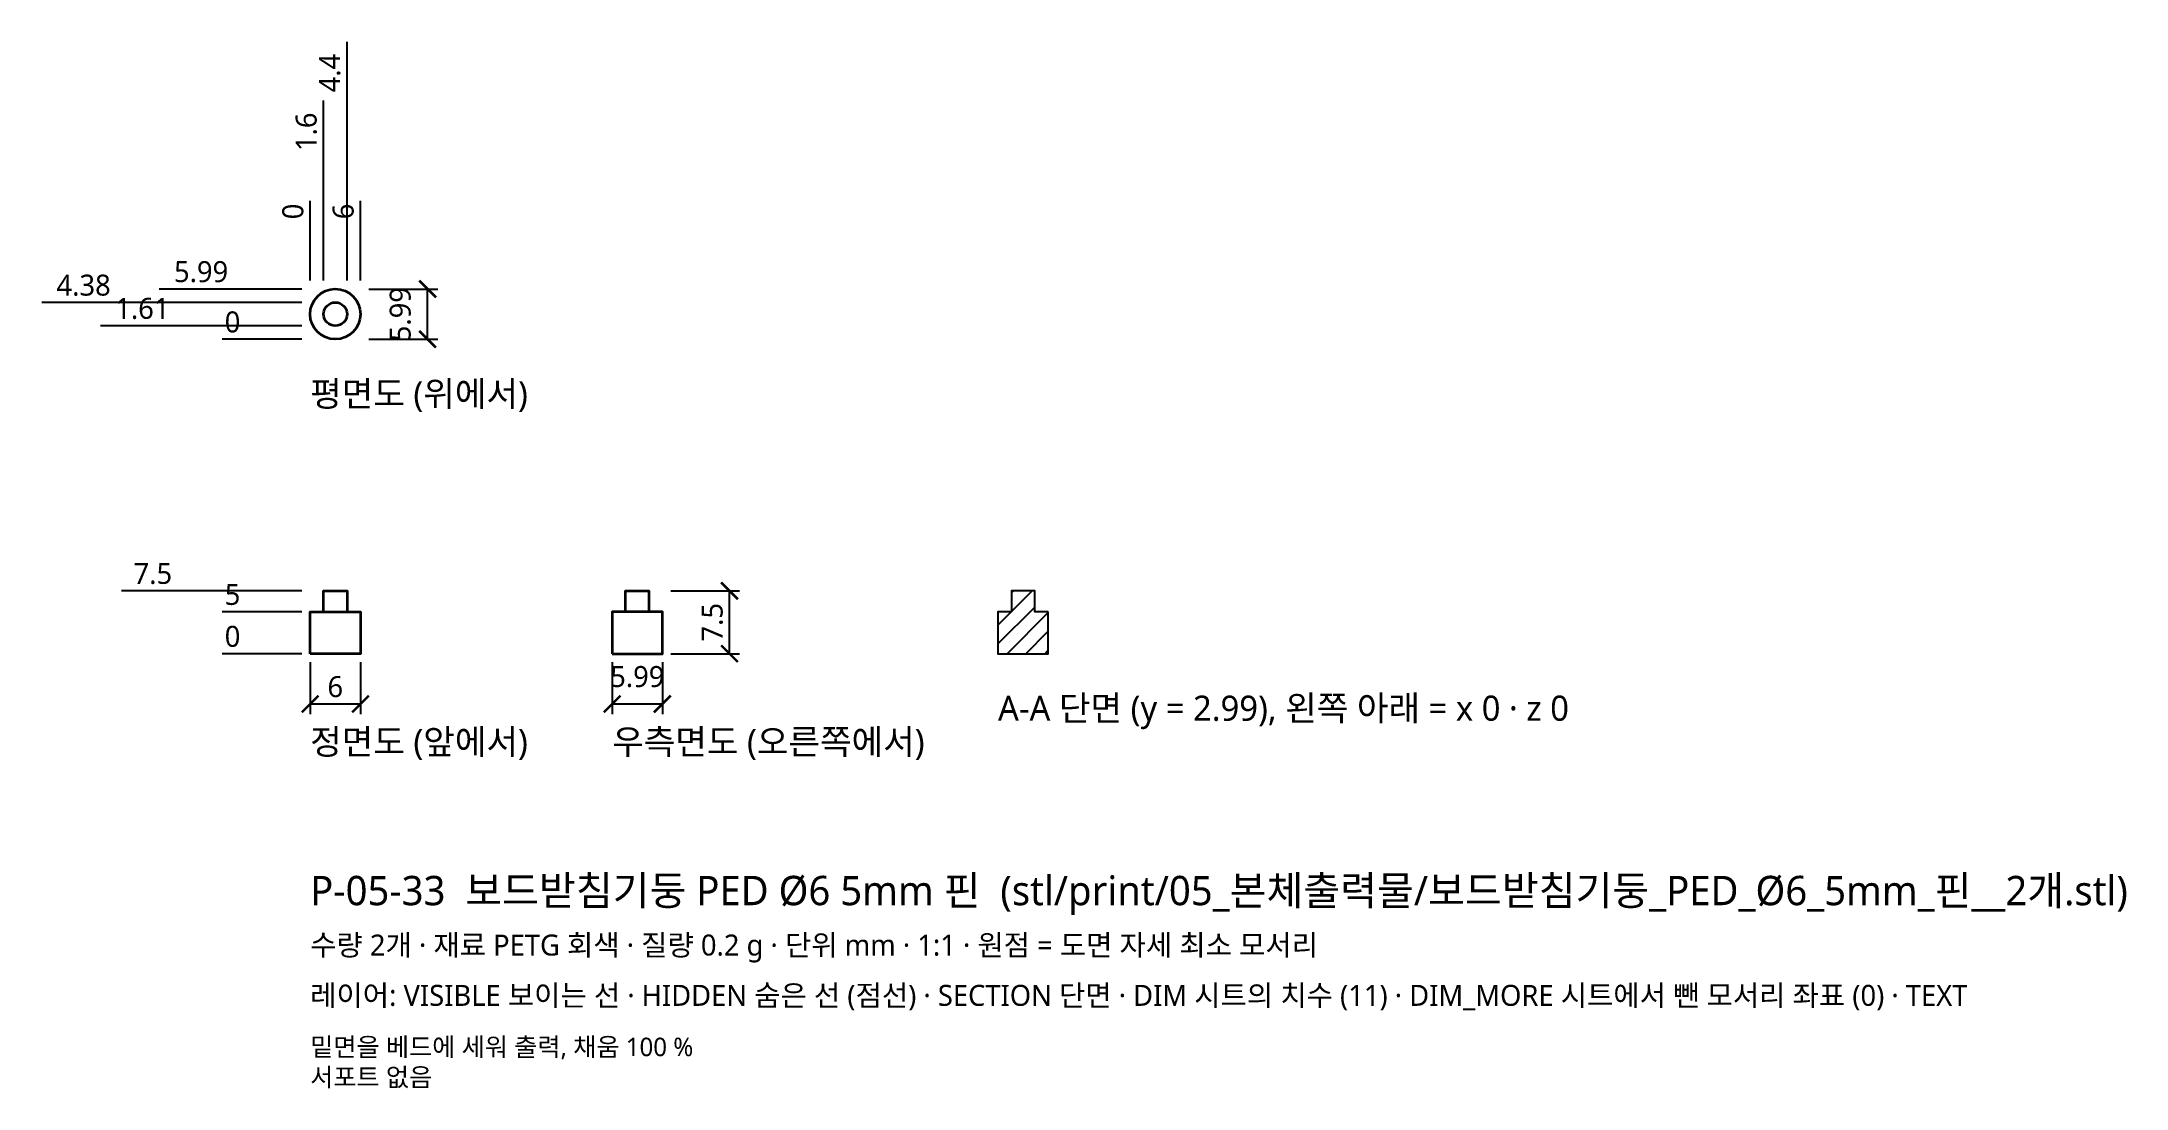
# Model space of a CAD drawing. Header units: millimetres. Extents: x -32 to 216, y -52 to 73.
import ezdxf

# ---------------------------------------------------------------- set-up
doc = ezdxf.new("R2010")
doc.units = ezdxf.units.MM
for name, color, linetype, lineweight in [('DIM', 4, 'CONTINUOUS', 13), ('SECTION', 5, 'CONTINUOUS', 25), ('TEXT', 7, 'CONTINUOUS', 18), ('VISIBLE', 7, 'CONTINUOUS', 35)]:
    doc.layers.add(name, color=color, linetype=linetype, lineweight=lineweight)
doc.styles.add('KR', font='malgun.ttf')
doc.dimstyles.new('TOCCATA', dxfattribs={"dimtxt": 2.5, "dimasz": 2, "dimexe": 1.2, "dimexo": 1, "dimgap": 0.8, "dimtad": 1, "dimdsep": 46, "dimtxsty": 'KR', "dimblk": 'ARCHTICK', "dimcen": 2.5, "dimazin": 3, "dimtfac": 0.5, "dimtmove": 2, "dimatfit": 3})

# ---------------------------------------------------------------- blocks, each defined once
blk = doc.blocks.new('_ARCHTICK')
at = {"color": 0, "linetype": 'BYBLOCK', "const_width": 0.15}
blk.add_lwpolyline([(-0.5, -0.5), (0.5, 0.5)], dxfattribs=at)
blk = doc.blocks.new('*D6')
for p, q in [((1.6, 54.49), (1.6, 65.99)), ((1.6, 50.49), (1.6, 54.49)), ((1.6, 44.49), (1.6, 50.49))]:
    blk.add_line(p, q)
at = {"layer": 'Defpoints'}
for p in [(1.6, 58.49), (1.6, 43.49), (0, 37.5)]:
    blk.add_point(p, dxfattribs=at)
at = {"layer": 'DIM', "insert": (-0.45, 62.24), "char_height": 2.5, "attachment_point": 5, "rotation": 90, "style": 'KR'}
blk.add_mtext('1.6', dxfattribs=at)
blk = doc.blocks.new('*D7')
for p, q in [((4.4, 61.49), (4.4, 72.99)), ((4.4, 57.49), (4.4, 61.49)), ((4.4, 44.49), (4.4, 57.49))]:
    blk.add_line(p, q)
at = {"layer": 'Defpoints'}
for p in [(4.4, 65.49), (4.4, 43.49), (0, 37.5)]:
    blk.add_point(p, dxfattribs=at)
at = {"layer": 'DIM', "insert": (2.35, 69.24), "char_height": 2.5, "attachment_point": 5, "rotation": 90, "style": 'KR'}
blk.add_mtext('4.4', dxfattribs=at)

msp = doc.modelspace()

# ---------------------------------------------------------------- hatches: boundary and pattern name
at = {"layer": 'SECTION'}
h = msp.add_hatch(dxfattribs=at)
h.set_pattern_fill('ANSI31', scale=0.5)
h.paths.add_polyline_path([(87.989, 5), (86.389, 5), (86.389, 7.5), (83.59, 7.5), (83.59, 5), (81.99, 5), (81.99, 0), (87.989, 0)])

# ---------------------------------------------------------------- linework, layer by layer
msp.add_lwpolyline([(87.989, 5), (86.389, 5), (86.389, 7.5), (83.59, 7.5), (83.59, 5), (81.99, 5), (81.99, 0), (87.989, 0)], close=True, dxfattribs=at)
at = {"layer": 'VISIBLE'}
for points in [[(1.6, 5), (1.6, 7.5), (4.4, 7.5), (4.4, 5)], [(37.605, 5), (37.605, 7.5), (40.385, 7.5), (40.385, 5)], [(0, 0), (0, 5), (6, 5), (6, 0), (0, 0)], [(36, 0), (41.99, 0), (41.99, 5), (36, 5), (36, 0)]]:
    msp.add_lwpolyline(points, dxfattribs=at)
for radius in [3, 1.4]:
    msp.add_circle((3, 40.495), radius, dxfattribs=at)

# ---------------------------------------------------------------- texts
at = {"layer": 'TEXT', "style": 'KR'}
for s, height, p in [('평면도 (위에서)', 3, (0, 29.5)), ('A-A 단면 (y = 2.99), 왼쪽 아래 = x 0 · z 0', 3, (81.99, -8)), ('정면도 (앞에서)', 3, (0, -12)), ('우측면도 (오른쪽에서)', 3, (36, -12)), ('P-05-33  보드받침기둥 PED Ø6 5mm 핀  (stl/print/05_본체출력물/보드받침기둥_PED_Ø6_5mm_핀__2개.stl)', 3.5, (0, -30)), ('수량 2개 · 재료 PETG 회색 · 질량 0.2 g · 단위 mm · 1:1 · 원점 = 도면 자세 최소 모서리', 2.5, (0, -36)), ('레이어: VISIBLE 보이는 선 · HIDDEN 숨은 선 (점선) · SECTION 단면 · DIM 시트의 치수 (11) · DIM_MORE 시트에서 뺀 모서리 좌표 (0) · TEXT', 2.5, (0, -42)), ('밑면을 베드에 세워 출력, 채움 100 %', 2.2, (0, -48)), ('서포트 없음', 2.2, (0, -51.6))]:
    msp.add_text(s, height=height, dxfattribs=at).set_placement(p)

# ---------------------------------------------------------------- dimensions: what is measured, and where the dimension line sits
at = {"layer": 'DIM'}
for feature_location, offset, picture, middle in [((4.4, 43.49), (0, 22), '*D7', (2.35, 69.24)), ((1.6, 43.49), (0, 15), '*D6', (-0.45, 62.24))]:
    dim = msp.add_ordinate_dim(feature_location=feature_location, offset=offset, dtype=1, origin=(0, 37.5), dimstyle='TOCCATA', dxfattribs=at)
    dim.commit()
    dim.dimension.update_dxf_attribs({"geometry": picture, "text_midpoint": middle})
for feature_location, offset, dtype, origin in [((0, 43.489849091), (0, 8), 1, (0, 37.5)), ((6, 43.49), (0, 8), 1, (0, 37.5)), ((0, 41.88), (-22, 0), 0, (0, 37.5)), ((0, 43.49), (-8, 0), 0, (0, 37.5)), ((0, 39.11), (-15, 0), 0, (0, 37.5)), ((0, 37.5), (-8, 0), 0, (0, 37.5)), ((0, 7.5), (-15, 0), 0, (0, 0)), ((0, 5), (-8, 0), 0, (0, 0)), ((0, 0), (-8, 0), 0, (0, 0))]:
    msp.add_ordinate_dim(feature_location=feature_location, offset=offset, dtype=dtype, origin=origin, dimstyle='TOCCATA', dxfattribs=at).render()
for base, p1, p2 in [((14, 37.5), (6, 37.5), (6, 43.49)), ((49.99, 0), (41.99, 0), (41.99, 7.5))]:
    msp.add_linear_dim(base=base, p1=p1, p2=p2, angle=90, dimstyle='TOCCATA', dxfattribs=at).render()
for base, p1, p2 in [((0, -6), (0, 0), (6, 0)), ((36, -6), (36, 0), (41.99, 0))]:
    msp.add_linear_dim(base=base, p1=p1, p2=p2, dimstyle='TOCCATA', dxfattribs=at).render()

doc.saveas('drawing.dxf')
